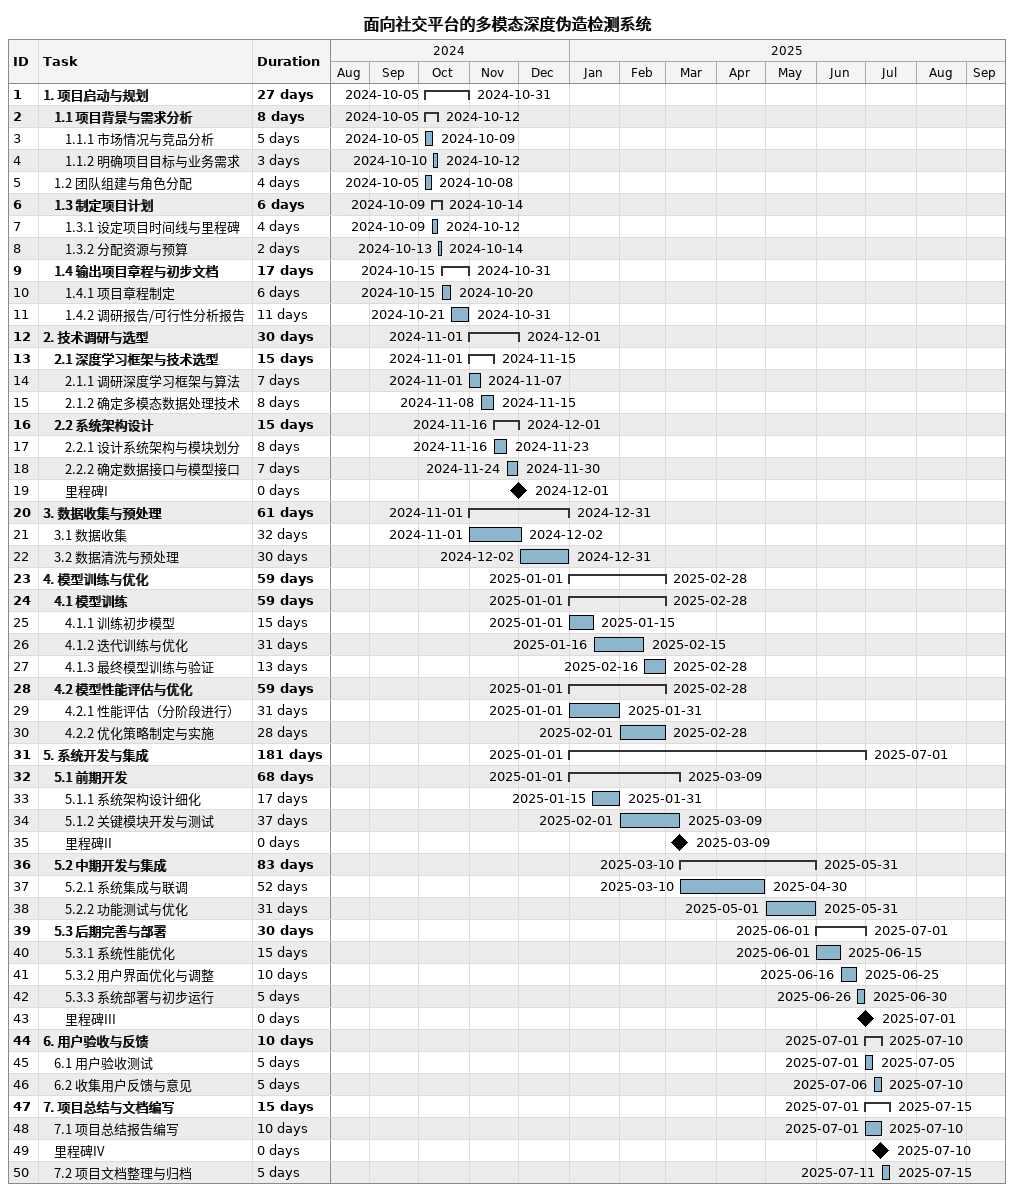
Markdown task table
面向社交平台的多模态深度伪造检测系统

| ID | Level | Task | Duration | Start | Finish |
|---|---|---|---|---|---|
| 1 | 1 | **1. 项目启动与规划** | 27d | 2024-10-05 | 2024-10-31 |
| 2 | 2 | **1.1 项目背景与需求分析** | 8d | 2024-10-05 | 2024-10-12 |
| 3 | 3 | 1.1.1 市场情况与竞品分析 | 5d | 2024-10-05 | 2024-10-09 |
| 4 | 3 | 1.1.2 明确项目目标与业务需求 | 3d | 2024-10-10 | 2024-10-12 |
| 5 | 2 | 1.2 团队组建与角色分配 | 4d | 2024-10-05 | 2024-10-08 |
| 6 | 2 | **1.3 制定项目计划** | 6d | 2024-10-09 | 2024-10-14 |
| 7 | 3 | 1.3.1 设定项目时间线与里程碑 | 4d | 2024-10-09 | 2024-10-12 |
| 8 | 3 | 1.3.2 分配资源与预算 | 2d | 2024-10-13 | 2024-10-14 |
| 9 | 2 | **1.4 输出项目章程与初步文档** | 17d | 2024-10-15 | 2024-10-31 |
| 10 | 3 | 1.4.1 项目章程制定 | 6d | 2024-10-15 | 2024-10-20 |
| 11 | 3 | 1.4.2 调研报告/可行性分析报告 | 11d | 2024-10-21 | 2024-10-31 |
| 12 | 1 | **2. 技术调研与选型** | 30d | 2024-11-01 | 2024-12-01 |
| 13 | 2 | **2.1 深度学习框架与技术选型** | 15d | 2024-11-01 | 2024-11-15 |
| 14 | 3 | 2.1.1 调研深度学习框架与算法 | 7d | 2024-11-01 | 2024-11-07 |
| 15 | 3 | 2.1.2 确定多模态数据处理技术 | 8d | 2024-11-08 | 2024-11-15 |
| 16 | 2 | **2.2 系统架构设计** | 15d | 2024-11-16 | 2024-12-01 |
| 17 | 3 | 2.2.1 设计系统架构与模块划分 | 8d | 2024-11-16 | 2024-11-23 |
| 18 | 3 | 2.2.2 确定数据接口与模型接口 | 7d | 2024-11-24 | 2024-11-30 |
| 19 | 3 | 里程碑I | 0d | 2024-12-01 | 2024-12-01 |
| 20 | 1 | **3. 数据收集与预处理** | 61d | 2024-11-01 | 2024-12-31 |
| 21 | 2 | 3.1 数据收集 | 32d | 2024-11-01 | 2024-12-02 |
| 22 | 2 | 3.2 数据清洗与预处理 | 30d | 2024-12-02 | 2024-12-31 |
| 23 | 1 | **4. 模型训练与优化** | 59d | 2025-01-01 | 2025-02-28 |
| 24 | 2 | **4.1 模型训练** | 59d | 2025-01-01 | 2025-02-28 |
| 25 | 3 | 4.1.1 训练初步模型 | 15d | 2025-01-01 | 2025-01-15 |
| 26 | 3 | 4.1.2 迭代训练与优化 | 31d | 2025-01-16 | 2025-02-15 |
| 27 | 3 | 4.1.3 最终模型训练与验证 | 13d | 2025-02-16 | 2025-02-28 |
| 28 | 2 | **4.2 模型性能评估与优化** | 59d | 2025-01-01 | 2025-02-28 |
| 29 | 3 | 4.2.1 性能评估（分阶段进行） | 31d | 2025-01-01 | 2025-01-31 |
| 30 | 3 | 4.2.2 优化策略制定与实施 | 28d | 2025-02-01 | 2025-02-28 |
| 31 | 1 | **5. 系统开发与集成** | 181d | 2025-01-01 | 2025-07-01 |
| 32 | 2 | **5.1 前期开发** | 68d | 2025-01-01 | 2025-03-09 |
| 33 | 3 | 5.1.1 系统架构设计细化 | 17d | 2025-01-15 | 2025-01-31 |
| 34 | 3 | 5.1.2 关键模块开发与测试 | 37d | 2025-02-01 | 2025-03-09 |
| 35 | 3 | 里程碑II | 0d | 2025-03-09 | 2025-03-09 |
| 36 | 2 | **5.2 中期开发与集成** | 83d | 2025-03-10 | 2025-05-31 |
| 37 | 3 | 5.2.1 系统集成与联调 | 52d | 2025-03-10 | 2025-04-30 |
| 38 | 3 | 5.2.2 功能测试与优化 | 31d | 2025-05-01 | 2025-05-31 |
| 39 | 2 | **5.3 后期完善与部署** | 30d | 2025-06-01 | 2025-07-01 |
| 40 | 3 | 5.3.1 系统性能优化 | 15d | 2025-06-01 | 2025-06-15 |
| 41 | 3 | 5.3.2 用户界面优化与调整 | 10d | 2025-06-16 | 2025-06-25 |
| 42 | 3 | 5.3.3 系统部署与初步运行 | 5d | 2025-06-26 | 2025-06-30 |
| 43 | 3 | 里程碑III | 0d | 2025-07-01 | 2025-07-01 |
| 44 | 1 | **6. 用户验收与反馈** | 10d | 2025-07-01 | 2025-07-10 |
| 45 | 2 | 6.1 用户验收测试 | 5d | 2025-07-01 | 2025-07-05 |
| 46 | 2 | 6.2 收集用户反馈与意见 | 5d | 2025-07-06 | 2025-07-10 |
| 47 | 1 | **7. 项目总结与文档编写** | 15d | 2025-07-01 | 2025-07-15 |
| 48 | 2 | 7.1 项目总结报告编写 | 10d | 2025-07-01 | 2025-07-10 |
| 49 | 2 | 里程碑IV | 0d | 2025-07-10 | 2025-07-10 |
| 50 | 2 | 7.2 项目文档整理与归档 | 5d | 2025-07-11 | 2025-07-15 |
